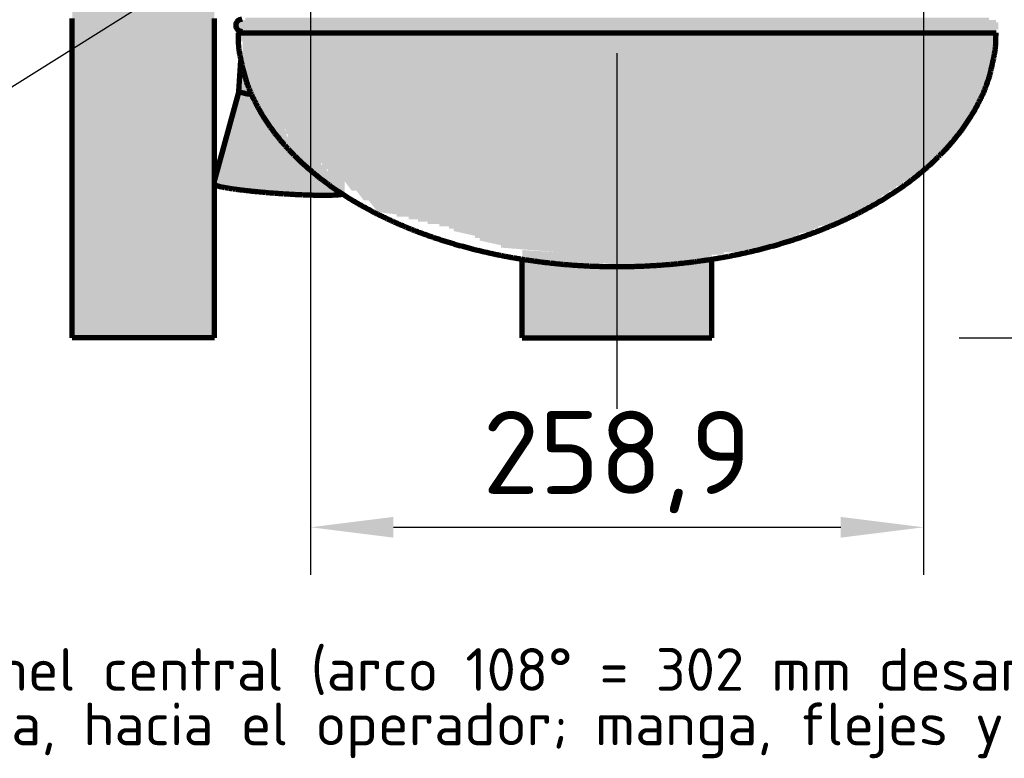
# Model space of a CAD drawing. Header units: millimetres. Extents: x 0 to 2382, y 0 to 420.
# Drawn here: x 2152.78 to 2194.35, y 211.25 to 242.42 of the extents above; entities that cross this region are included whole.
import ezdxf
from ezdxf.enums import TextEntityAlignment as Align

# ---------------------------------------------------------------- set-up
doc = ezdxf.new("R2010")
doc.units = ezdxf.units.MM
doc.linetypes.add('IRAM-F-TRAZO-PUNTO', pattern=[20, 15, -2, 1, -2])
for name, color, linetype, lineweight in [('01-VISIBLE', 7, 'CONTINUOUS', 70), ('03-EJE', 1, 'IRAM-F-TRAZO-PUNTO', 18), ('04-COTA', 3, 'CONTINUOUS', 18), ('06-TEXTO', 7, 'CONTINUOUS', 25), ('08-FINA', 5, 'CONTINUOUS', 18), ('13-GRAFICA', 30, 'CONTINUOUS', 18)]:
    doc.layers.add(name, color=color, linetype=linetype, lineweight=lineweight)
doc.styles.add('ISO3098', font='isocpeur.ttf')
doc.dimstyles.new('FLAMA-IRAM', dxfattribs={"dimtxt": 3.5, "dimasz": 3.5, "dimexe": 2, "dimexo": 1.5, "dimgap": 1, "dimtad": 1, "dimdec": 1, "dimtxsty": 'ISO3098', "dimblk": 'IRAM_FLECHA', "dimblk1": 'IRAM_FLECHA', "dimblk2": 'IRAM_FLECHA', "dimcen": 2.5, "dimclrd": 256, "dimclre": 256, "dimclrt": 256, "dimazin": 3, "dimtfac": 1, "dimtmove": 0, "dimatfit": 3, "dimlwd": 18, "dimlwe": 18})

# ---------------------------------------------------------------- blocks, each defined once
blk = doc.blocks.new('IRAM_FLECHA')
blk.add_solid([(0, 0), (-1, 0.125), (-1, -0.125)])

msp = doc.modelspace()

# ---------------------------------------------------------------- hatches: boundary and pattern name
at = {"layer": '13-GRAFICA', "true_color": 0x202020}
h = msp.add_hatch(color=7, dxfattribs=at)
h.dxf.hatch_style = 1
h.paths.add_polyline_path([(2155, 229), (2155, 264), (2161, 264), (2161, 229)])
at = {"layer": '13-GRAFICA', "true_color": 0xb21820}
h = msp.add_hatch(color=7, dxfattribs=at)
h.dxf.hatch_style = 1
h.paths.add_polyline_path([(2161.9, 242.3), (2162, 242.3), (2162, 242.4), (2194, 242.4), (2194, 242.3), (2194.1, 242.3), (2194.1, 242), (2161.9, 242)])
h = msp.add_hatch(color=7, dxfattribs=at)
h.dxf.hatch_style = 1
h.paths.add_polyline_path([(2193.7, 242.5), (2193.7, 242.4), (2162.3, 242.4), (2162.3, 242.5)])
h = msp.add_hatch(color=7, dxfattribs=at)
h.dxf.hatch_style = 1
h.paths.add_polyline_path([(2176.9, 232.2), (2176.9, 232.3), (2176.5, 232.3), (2176.5, 232.4), (2176.1, 232.4), (2176.1, 232.5), (2175.6, 232.5), (2175.6, 232.6), (2173.1, 232.8), (2173.1, 232.9), (2172.2, 233.1), (2172.2, 233.2), (2172, 233.2), (2172, 233.3), (2171.1, 233.5), (2171.1, 233.6), (2170.9, 233.6), (2170.9, 233.7), (2170.5, 233.7), (2170.5, 233.8), (2170, 233.8), (2170, 233.9), (2169.6, 233.9), (2169.6, 234), (2169.2, 234), (2169.2, 234.1), (2168.7, 234.1), (2168.7, 234.2), (2167.9, 234.3), (2167.5, 234.8), (2167.3, 234.8), (2167, 235.2), (2166.8, 235.2), (2166.5, 235.6), (2166.3, 235.6), (2166, 236), (2165.8, 236), (2165.8, 236.1), (2165.7, 236.1), (2165.5, 236.4), (2165.3, 236.4), (2164.9, 236.9), (2164.7, 236.9), (2164.4, 237.3), (2164.1, 237.4), (2164.1, 237.6), (2164, 237.6), (2164, 237.8), (2163.9, 237.8), (2163.9, 238), (2163.8, 238), (2163.8, 238.2), (2163.7, 238.2), (2163.7, 238.4), (2163.6, 238.4), (2163.6, 238.6), (2163.5, 238.6), (2163.5, 238.8), (2163.4, 238.8), (2163.4, 239), (2163.3, 239), (2163.3, 239.2), (2163.2, 239.2), (2163.2, 239.4), (2163.1, 239.4), (2163.1, 239.6), (2163, 239.6), (2163, 239.8), (2162.9, 239.8), (2162.9, 240), (2162.8, 240), (2162.8, 240.2), (2162.7, 240.2), (2162.7, 240.4), (2162.6, 240.4), (2162.6, 240.6), (2162.5, 240.6), (2162.5, 240.9), (2162.4, 240.9), (2162.4, 241.1), (2162.3, 241.1), (2162.3, 241.3), (2162.2, 241.3), (2162.2, 241.5), (2162.1, 241.5), (2162.1, 241.7), (2162, 241.7), (2162, 242), (2194, 242), (2194, 241), (2193.9, 241), (2193.9, 240.6), (2193.8, 240.6), (2193.7, 239.9), (2193.6, 239.9), (2193.6, 239.7), (2193.5, 239.7), (2193.5, 239.4), (2193.4, 239.4), (2193.3, 238.9), (2193.1, 238.8), (2193, 238.4), (2192.8, 238.3), (2192.8, 238.1), (2192.6, 238), (2192.6, 237.8), (2192.4, 237.7), (2192.4, 237.5), (2191.2, 236.4), (2191.2, 236.2), (2191, 236.2), (2190.9, 236), (2190.7, 236), (2190.6, 235.8), (2190.4, 235.8), (2190.3, 235.6), (2190.1, 235.6), (2190, 235.4), (2189.8, 235.4), (2189.7, 235.2), (2189.5, 235.2), (2189.4, 235), (2189.2, 235), (2189.1, 234.8), (2188.9, 234.8), (2188.9, 234.7), (2188.8, 234.7), (2188.7, 234.5), (2188.5, 234.5), (2188.4, 234.3), (2188.1, 234.3), (2188.1, 234.2), (2187.9, 234.2), (2187.9, 234.1), (2187.3, 234), (2187.3, 233.9), (2187.1, 233.9), (2187.1, 233.8), (2186.5, 233.7), (2186.5, 233.6), (2186.3, 233.6), (2186.3, 233.5), (2185.7, 233.4), (2185.7, 233.3), (2185.5, 233.3), (2185.5, 233.2), (2184.9, 233.1), (2184.9, 233), (2184.4, 232.9), (2184.4, 232.8), (2184.1, 232.8), (2184.1, 232.7), (2183.3, 232.7), (2183.3, 232.6), (2182.5, 232.6), (2182.5, 232.5), (2181.7, 232.5), (2181.7, 232.4), (2180.9, 232.4), (2180.9, 232.3), (2180, 232.3), (2180, 232.2), (2179.2, 232.2), (2179.2, 232.1), (2178.4, 232.1), (2178.4, 232), (2177.8, 232), (2177.8, 232.1)])
at = {"layer": '13-GRAFICA', "true_color": 0x202020}
h = msp.add_hatch(color=7, dxfattribs=at)
h.dxf.hatch_style = 1
h.paths.add_polyline_path([(2161.9, 238.6), (2162, 239.7), (2162.1, 239.7), (2162.1, 241.1), (2162.2, 241.1), (2162.2, 241.3), (2162.3, 241.3), (2162.3, 241.1), (2162.4, 241.1), (2162.4, 240.9), (2162.5, 240.9), (2162.5, 240.6), (2162.6, 240.6), (2162.6, 240.4), (2162.7, 240.4), (2162.7, 240.2), (2162.8, 240.2), (2162.8, 240), (2162.9, 240), (2162.9, 239.8), (2163, 239.8), (2163, 239.6), (2163.1, 239.6), (2163.1, 239.4), (2163.2, 239.4), (2163.2, 239.2), (2163.3, 239.2), (2163.3, 239), (2163.4, 239), (2163.4, 238.8), (2163.5, 238.8), (2163.5, 238.6), (2163.6, 238.6), (2163.6, 238.4), (2163.7, 238.4), (2163.7, 238.2), (2163.8, 238.2), (2163.8, 238), (2163.9, 238), (2164.1, 237.4), (2164.4, 237.3), (2164.7, 236.9), (2164.9, 236.9), (2165.3, 236.4), (2165.5, 236.4), (2165.5, 236.3), (2165.6, 236.3), (2165.8, 236), (2166, 236), (2166.3, 235.6), (2166.5, 235.6), (2166.5, 235.1), (2166.4, 235.1), (2166.4, 235), (2164.1, 235), (2164.1, 235.1), (2162.8, 235.1), (2162.8, 235.2), (2162, 235.2), (2162, 235.3), (2161, 235.4), (2161, 235.8), (2161.1, 235.8), (2161.1, 236.1), (2161.2, 236.1), (2161.2, 236.4), (2161.3, 236.4), (2161.3, 236.7), (2161.4, 236.7), (2161.4, 237.1), (2161.5, 237.1), (2161.6, 237.8), (2161.7, 237.8), (2161.7, 238.2), (2161.8, 238.2), (2161.8, 238.6)])
at = {"layer": '13-GRAFICA', "true_color": 0xb21820}
h = msp.add_hatch(color=7, dxfattribs=at)
h.dxf.hatch_style = 1
h.paths.add_polyline_path([(2174, 229), (2174, 232.7), (2175.6, 232.6), (2175.6, 232.5), (2176.1, 232.5), (2176.1, 232.4), (2176.5, 232.4), (2176.5, 232.3), (2176.9, 232.3), (2176.9, 232.2), (2177.4, 232.2), (2177.4, 232.1), (2177.8, 232.1), (2177.8, 232), (2178.4, 232), (2178.4, 232.1), (2179.2, 232.1), (2179.2, 232.2), (2180, 232.2), (2180, 232.3), (2180.9, 232.3), (2180.9, 232.4), (2181.7, 232.4), (2181.7, 232.5), (2182, 232.5), (2182, 229)])

# ---------------------------------------------------------------- linework, layer by layer
at = {"layer": '01-VISIBLE'}
for p, q in [((2162.046, 241.951), (2162, 241.86)), ((2162.029, 239.408), (2162.119, 240.691)), ((2162.029, 239.409), (2161, 235.657)), ((2174, 229), (2174, 232.313)), ((2182, 229), (2182, 232.313)), ((2161, 229), (2155, 229)), ((2174, 229), (2182, 229))]:
    msp.add_line(p, q, dxfattribs=at)
for points in [[(2155, 229), (2155, 229.088), (2155, 229.175), (2155, 229.262), (2155, 229.35), (2155, 229.438), (2155, 229.525), (2155, 229.613), (2155, 229.7), (2155, 229.787), (2155, 229.875), (2155, 229.963), (2155, 230.05), (2155, 230.137), (2155, 230.225), (2155, 230.312), (2155, 230.4), (2155, 230.488), (2155, 230.575), (2155, 230.662), (2155, 230.75), (2155, 230.838), (2155, 230.925), (2155, 231.012), (2155, 231.1), (2155, 231.188), (2155, 231.275), (2155, 231.363), (2155, 231.45), (2155, 231.537), (2155, 231.625), (2155, 231.713), (2155, 231.8), (2155, 231.887), (2155, 231.975), (2155, 232.062), (2155, 232.15), (2155, 232.238), (2155, 232.325), (2155, 232.412), (2155, 232.5), (2155, 232.588), (2155, 232.675), (2155, 232.762), (2155, 232.85), (2155, 232.938), (2155, 233.025), (2155, 233.113), (2155, 233.2), (2155, 233.287), (2155, 233.375), (2155, 233.463), (2155, 233.55), (2155, 233.637), (2155, 233.725), (2155, 233.812), (2155, 233.9), (2155, 233.988), (2155, 234.075), (2155, 234.162), (2155, 234.25), (2155, 234.338), (2155, 234.425), (2155, 234.512), (2155, 234.6), (2155, 234.688), (2155, 234.775), (2155, 234.863), (2155, 234.95), (2155, 235.037), (2155, 235.125), (2155, 235.213), (2155, 235.3), (2155, 235.387), (2155, 235.475), (2155, 235.562), (2155, 235.65), (2155, 235.738), (2155, 235.825), (2155, 235.912), (2155, 236), (2155, 236.088), (2155, 236.175), (2155, 236.262), (2155, 236.35), (2155, 236.438), (2155, 236.525), (2155, 236.613), (2155, 236.7), (2155, 236.787), (2155, 236.875), (2155, 236.963), (2155, 237.05), (2155, 237.137), (2155, 237.225), (2155, 237.312), (2155, 237.4), (2155, 237.488), (2155, 237.575), (2155, 237.662), (2155, 237.75), (2155, 237.838), (2155, 237.925), (2155, 238.012), (2155, 238.1), (2155, 238.188), (2155, 238.275), (2155, 238.363), (2155, 238.45), (2155, 238.537), (2155, 238.625), (2155, 238.713), (2155, 238.8), (2155, 238.887), (2155, 238.975), (2155, 239.062), (2155, 239.15), (2155, 239.238), (2155, 239.325), (2155, 239.412), (2155, 239.5), (2155, 239.588), (2155, 239.675), (2155, 239.762), (2155, 239.85), (2155, 239.938), (2155, 240.025), (2155, 240.113), (2155, 240.2), (2155, 240.287), (2155, 240.375), (2155, 240.463), (2155, 240.55), (2155, 240.637), (2155, 240.725), (2155, 240.812), (2155, 240.9), (2155, 240.988), (2155, 241.075), (2155, 241.162), (2155, 241.25), (2155, 241.338), (2155, 241.425), (2155, 241.512), (2155, 241.6), (2155, 241.688), (2155, 241.775), (2155, 241.863), (2155, 241.95), (2155, 242.037), (2155, 242.125), (2155, 242.213), (2155, 242.3), (2155, 242.387), (2155, 242.475)], [(2161, 229), (2161, 229.088), (2161, 229.175), (2161, 229.262), (2161, 229.35), (2161, 229.438), (2161, 229.525), (2161, 229.613), (2161, 229.7), (2161, 229.787), (2161, 229.875), (2161, 229.963), (2161, 230.05), (2161, 230.137), (2161, 230.225), (2161, 230.312), (2161, 230.4), (2161, 230.488), (2161, 230.575), (2161, 230.662), (2161, 230.75), (2161, 230.838), (2161, 230.925), (2161, 231.012), (2161, 231.1), (2161, 231.188), (2161, 231.275), (2161, 231.363), (2161, 231.45), (2161, 231.537), (2161, 231.625), (2161, 231.713), (2161, 231.8), (2161, 231.887), (2161, 231.975), (2161, 232.062), (2161, 232.15), (2161, 232.238), (2161, 232.325), (2161, 232.412), (2161, 232.5), (2161, 232.588), (2161, 232.675), (2161, 232.762), (2161, 232.85), (2161, 232.938), (2161, 233.025), (2161, 233.113), (2161, 233.2), (2161, 233.287), (2161, 233.375), (2161, 233.463), (2161, 233.55), (2161, 233.637), (2161, 233.725), (2161, 233.812), (2161, 233.9), (2161, 233.988), (2161, 234.075), (2161, 234.162), (2161, 234.25), (2161, 234.338), (2161, 234.425), (2161, 234.512), (2161, 234.6), (2161, 234.688), (2161, 234.775), (2161, 234.863), (2161, 234.95), (2161, 235.037), (2161, 235.125), (2161, 235.213), (2161, 235.3), (2161, 235.387), (2161, 235.475), (2161, 235.562), (2161, 235.65), (2161, 235.738), (2161, 235.825), (2161, 235.912), (2161, 236), (2161, 236.088), (2161, 236.175), (2161, 236.262), (2161, 236.35), (2161, 236.438), (2161, 236.525), (2161, 236.613), (2161, 236.7), (2161, 236.787), (2161, 236.875), (2161, 236.963), (2161, 237.05), (2161, 237.137), (2161, 237.225), (2161, 237.312), (2161, 237.4), (2161, 237.488), (2161, 237.575), (2161, 237.662), (2161, 237.75), (2161, 237.838), (2161, 237.925), (2161, 238.012), (2161, 238.1), (2161, 238.188), (2161, 238.275), (2161, 238.363), (2161, 238.45), (2161, 238.537), (2161, 238.625), (2161, 238.713), (2161, 238.8), (2161, 238.887), (2161, 238.975), (2161, 239.062), (2161, 239.15), (2161, 239.238), (2161, 239.325), (2161, 239.412), (2161, 239.5), (2161, 239.588), (2161, 239.675), (2161, 239.762), (2161, 239.85), (2161, 239.938), (2161, 240.025), (2161, 240.113), (2161, 240.2), (2161, 240.287), (2161, 240.375), (2161, 240.463), (2161, 240.55), (2161, 240.637), (2161, 240.725), (2161, 240.812), (2161, 240.9), (2161, 240.988), (2161, 241.075), (2161, 241.162), (2161, 241.25), (2161, 241.338), (2161, 241.425), (2161, 241.512), (2161, 241.6), (2161, 241.688), (2161, 241.775), (2161, 241.863), (2161, 241.95), (2161, 242.037), (2161, 242.125), (2161, 242.213), (2161, 242.3), (2161, 242.387), (2161, 242.475)], [(2162.16, 242.436), (2162.11, 242.431), (2162.062, 242.417), (2162.018, 242.393), (2161.979, 242.361), (2161.947, 242.322), (2161.923, 242.278), (2161.909, 242.23), (2161.904, 242.18)], [(2161.904, 242.18), (2161.909, 242.13), (2161.923, 242.082), (2161.947, 242.038), (2161.979, 241.999), (2162.018, 241.967), (2162.062, 241.943), (2162.11, 241.929), (2162.16, 241.924)], [(2162, 241.86), (2162.08, 241.86), (2162.16, 241.86), (2162.24, 241.86), (2162.32, 241.86), (2162.4, 241.86), (2162.48, 241.86), (2162.56, 241.86), (2162.64, 241.86), (2162.72, 241.86), (2162.8, 241.86), (2162.88, 241.86), (2162.96, 241.86), (2163.04, 241.86), (2163.12, 241.86), (2163.2, 241.86), (2163.28, 241.86), (2163.36, 241.86), (2163.44, 241.86), (2163.52, 241.86), (2163.6, 241.86), (2163.68, 241.86), (2163.76, 241.86), (2163.84, 241.86), (2163.92, 241.86), (2164, 241.86), (2164.08, 241.86), (2164.16, 241.86), (2164.24, 241.86), (2164.32, 241.86), (2164.4, 241.86), (2164.48, 241.86), (2164.56, 241.86), (2164.64, 241.86), (2164.72, 241.86), (2164.8, 241.86), (2164.88, 241.86), (2164.96, 241.86), (2165.04, 241.86), (2165.12, 241.86), (2165.2, 241.86), (2165.28, 241.86), (2165.36, 241.86), (2165.44, 241.86), (2165.52, 241.86), (2165.6, 241.86), (2165.68, 241.86), (2165.76, 241.86), (2165.84, 241.86), (2165.92, 241.86), (2166, 241.86), (2166.08, 241.86), (2166.16, 241.86), (2166.24, 241.86), (2166.32, 241.86), (2166.4, 241.86), (2166.48, 241.86), (2166.56, 241.86), (2166.64, 241.86), (2166.72, 241.86), (2166.8, 241.86), (2166.88, 241.86), (2166.96, 241.86), (2167.04, 241.86), (2167.12, 241.86), (2167.2, 241.86), (2167.28, 241.86), (2167.36, 241.86), (2167.44, 241.86), (2167.52, 241.86), (2167.6, 241.86), (2167.68, 241.86), (2167.76, 241.86), (2167.84, 241.86), (2167.92, 241.86), (2168, 241.86), (2168.08, 241.86), (2168.16, 241.86), (2168.24, 241.86), (2168.32, 241.86), (2168.4, 241.86), (2168.48, 241.86), (2168.56, 241.86), (2168.64, 241.86), (2168.72, 241.86), (2168.8, 241.86), (2168.88, 241.86), (2168.96, 241.86), (2169.04, 241.86), (2169.12, 241.86), (2169.2, 241.86), (2169.28, 241.86), (2169.36, 241.86), (2169.44, 241.86), (2169.52, 241.86), (2169.6, 241.86), (2169.68, 241.86), (2169.76, 241.86), (2169.84, 241.86), (2169.92, 241.86), (2170, 241.86), (2170.08, 241.86), (2170.16, 241.86), (2170.24, 241.86), (2170.32, 241.86), (2170.4, 241.86), (2170.48, 241.86), (2170.56, 241.86), (2170.64, 241.86), (2170.72, 241.86), (2170.8, 241.86), (2170.88, 241.86), (2170.96, 241.86), (2171.04, 241.86), (2171.12, 241.86), (2171.2, 241.86), (2171.28, 241.86), (2171.36, 241.86), (2171.44, 241.86), (2171.52, 241.86), (2171.6, 241.86), (2171.68, 241.86), (2171.76, 241.86), (2171.84, 241.86), (2171.92, 241.86), (2172, 241.86), (2172.08, 241.86), (2172.16, 241.86), (2172.24, 241.86), (2172.32, 241.86), (2172.4, 241.86), (2172.48, 241.86), (2172.56, 241.86), (2172.64, 241.86), (2172.72, 241.86), (2172.8, 241.86), (2172.88, 241.86), (2172.96, 241.86), (2173.04, 241.86), (2173.12, 241.86), (2173.2, 241.86), (2173.28, 241.86), (2173.36, 241.86), (2173.44, 241.86), (2173.52, 241.86), (2173.6, 241.86), (2173.68, 241.86), (2173.76, 241.86), (2173.84, 241.86), (2173.92, 241.86), (2174, 241.86), (2174.08, 241.86), (2174.16, 241.86), (2174.24, 241.86), (2174.32, 241.86), (2174.4, 241.86), (2174.48, 241.86), (2174.56, 241.86), (2174.64, 241.86), (2174.72, 241.86), (2174.8, 241.86), (2174.88, 241.86), (2174.96, 241.86), (2175.04, 241.86), (2175.12, 241.86), (2175.2, 241.86), (2175.28, 241.86), (2175.36, 241.86), (2175.44, 241.86), (2175.52, 241.86), (2175.6, 241.86), (2175.68, 241.86), (2175.76, 241.86), (2175.84, 241.86), (2175.92, 241.86), (2176, 241.86), (2176.08, 241.86), (2176.16, 241.86), (2176.24, 241.86), (2176.32, 241.86), (2176.4, 241.86), (2176.48, 241.86), (2176.56, 241.86), (2176.64, 241.86), (2176.72, 241.86), (2176.8, 241.86), (2176.88, 241.86), (2176.96, 241.86), (2177.04, 241.86), (2177.12, 241.86), (2177.2, 241.86), (2177.28, 241.86), (2177.36, 241.86), (2177.44, 241.86), (2177.52, 241.86), (2177.6, 241.86), (2177.68, 241.86), (2177.76, 241.86), (2177.84, 241.86), (2177.92, 241.86), (2178, 241.86), (2178.08, 241.86), (2178.16, 241.86), (2178.24, 241.86), (2178.32, 241.86), (2178.4, 241.86), (2178.48, 241.86), (2178.56, 241.86), (2178.64, 241.86), (2178.72, 241.86), (2178.8, 241.86), (2178.88, 241.86), (2178.96, 241.86), (2179.04, 241.86), (2179.12, 241.86), (2179.2, 241.86), (2179.28, 241.86), (2179.36, 241.86), (2179.44, 241.86), (2179.52, 241.86), (2179.6, 241.86), (2179.68, 241.86), (2179.76, 241.86), (2179.84, 241.86), (2179.92, 241.86), (2180, 241.86), (2180.08, 241.86), (2180.16, 241.86), (2180.24, 241.86), (2180.32, 241.86), (2180.4, 241.86), (2180.48, 241.86), (2180.56, 241.86), (2180.64, 241.86), (2180.72, 241.86), (2180.8, 241.86), (2180.88, 241.86), (2180.96, 241.86), (2181.04, 241.86), (2181.12, 241.86), (2181.2, 241.86), (2181.28, 241.86), (2181.36, 241.86), (2181.44, 241.86), (2181.52, 241.86), (2181.6, 241.86), (2181.68, 241.86), (2181.76, 241.86), (2181.84, 241.86), (2181.92, 241.86), (2182, 241.86), (2182.08, 241.86), (2182.16, 241.86), (2182.24, 241.86), (2182.32, 241.86), (2182.4, 241.86), (2182.48, 241.86), (2182.56, 241.86), (2182.64, 241.86), (2182.72, 241.86), (2182.8, 241.86), (2182.88, 241.86), (2182.96, 241.86), (2183.04, 241.86), (2183.12, 241.86), (2183.2, 241.86), (2183.28, 241.86), (2183.36, 241.86), (2183.44, 241.86), (2183.52, 241.86), (2183.6, 241.86), (2183.68, 241.86), (2183.76, 241.86), (2183.84, 241.86), (2183.92, 241.86), (2184, 241.86), (2184.08, 241.86), (2184.16, 241.86), (2184.24, 241.86), (2184.32, 241.86), (2184.4, 241.86), (2184.48, 241.86), (2184.56, 241.86), (2184.64, 241.86), (2184.72, 241.86), (2184.8, 241.86), (2184.88, 241.86), (2184.96, 241.86), (2185.04, 241.86), (2185.12, 241.86), (2185.2, 241.86), (2185.28, 241.86), (2185.36, 241.86), (2185.44, 241.86), (2185.52, 241.86), (2185.6, 241.86), (2185.68, 241.86), (2185.76, 241.86), (2185.84, 241.86), (2185.92, 241.86), (2186, 241.86), (2186.08, 241.86), (2186.16, 241.86), (2186.24, 241.86), (2186.32, 241.86), (2186.4, 241.86), (2186.48, 241.86), (2186.56, 241.86), (2186.64, 241.86), (2186.72, 241.86), (2186.8, 241.86), (2186.88, 241.86), (2186.96, 241.86), (2187.04, 241.86), (2187.12, 241.86), (2187.2, 241.86), (2187.28, 241.86), (2187.36, 241.86), (2187.44, 241.86), (2187.52, 241.86), (2187.6, 241.86), (2187.68, 241.86), (2187.76, 241.86), (2187.84, 241.86), (2187.92, 241.86), (2188, 241.86), (2188.08, 241.86), (2188.16, 241.86), (2188.24, 241.86), (2188.32, 241.86), (2188.4, 241.86), (2188.48, 241.86), (2188.56, 241.86), (2188.64, 241.86), (2188.72, 241.86), (2188.8, 241.86), (2188.88, 241.86), (2188.96, 241.86), (2189.04, 241.86), (2189.12, 241.86), (2189.2, 241.86), (2189.28, 241.86), (2189.36, 241.86), (2189.44, 241.86), (2189.52, 241.86), (2189.6, 241.86), (2189.68, 241.86), (2189.76, 241.86), (2189.84, 241.86), (2189.92, 241.86), (2190, 241.86), (2190.08, 241.86), (2190.16, 241.86), (2190.24, 241.86), (2190.32, 241.86), (2190.4, 241.86), (2190.48, 241.86), (2190.56, 241.86), (2190.64, 241.86), (2190.72, 241.86), (2190.8, 241.86), (2190.88, 241.86), (2190.96, 241.86), (2191.04, 241.86), (2191.12, 241.86), (2191.2, 241.86), (2191.28, 241.86), (2191.36, 241.86), (2191.44, 241.86), (2191.52, 241.86), (2191.6, 241.86), (2191.68, 241.86), (2191.76, 241.86), (2191.84, 241.86), (2191.92, 241.86), (2192, 241.86), (2192.08, 241.86), (2192.16, 241.86), (2192.24, 241.86), (2192.32, 241.86), (2192.4, 241.86), (2192.48, 241.86), (2192.56, 241.86), (2192.64, 241.86), (2192.72, 241.86), (2192.8, 241.86), (2192.88, 241.86), (2192.96, 241.86), (2193.04, 241.86), (2193.12, 241.86), (2193.2, 241.86), (2193.28, 241.86), (2193.36, 241.86), (2193.44, 241.86), (2193.52, 241.86), (2193.6, 241.86), (2193.68, 241.86), (2193.76, 241.86), (2193.84, 241.86), (2193.92, 241.86), (2194, 241.86)], [(2162, 241.86), (2162, 241.809), (2162, 241.757), (2162.001, 241.706), (2162.001, 241.654), (2162.002, 241.603), (2162.004, 241.551), (2162.005, 241.5), (2162.007, 241.448), (2162.009, 241.397), (2162.013, 241.345), (2162.016, 241.294), (2162.021, 241.243), (2162.027, 241.191), (2162.033, 241.14), (2162.041, 241.089), (2162.049, 241.039), (2162.058, 240.988), (2162.068, 240.937), (2162.078, 240.887), (2162.088, 240.836), (2162.099, 240.786), (2162.11, 240.736), (2162.12, 240.685), (2162.131, 240.635), (2162.142, 240.585), (2162.153, 240.534), (2162.164, 240.484), (2162.176, 240.434), (2162.187, 240.384), (2162.2, 240.334), (2162.212, 240.284), (2162.225, 240.234), (2162.238, 240.184), (2162.251, 240.134), (2162.265, 240.085), (2162.279, 240.035), (2162.293, 239.985), (2162.307, 239.936), (2162.322, 239.887), (2162.338, 239.838), (2162.355, 239.789), (2162.371, 239.74), (2162.388, 239.692), (2162.406, 239.643), (2162.424, 239.595), (2162.443, 239.547), (2162.462, 239.499), (2162.481, 239.452), (2162.501, 239.404), (2162.521, 239.357), (2162.542, 239.309), (2162.563, 239.262), (2162.584, 239.216), (2162.606, 239.169), (2162.628, 239.122), (2162.65, 239.076), (2162.673, 239.03), (2162.696, 238.984), (2162.719, 238.938), (2162.743, 238.892), (2162.767, 238.846), (2162.791, 238.801), (2162.815, 238.755), (2162.84, 238.71), (2162.865, 238.665), (2162.89, 238.62), (2162.915, 238.575), (2162.941, 238.531), (2162.967, 238.486), (2162.993, 238.442), (2163.02, 238.398), (2163.047, 238.354), (2163.074, 238.31), (2163.101, 238.267), (2163.129, 238.223), (2163.157, 238.18), (2163.185, 238.137), (2163.213, 238.094), (2163.242, 238.051), (2163.271, 238.008), (2163.3, 237.966), (2163.33, 237.924), (2163.36, 237.882), (2163.39, 237.84), (2163.42, 237.798), (2163.451, 237.757), (2163.481, 237.716), (2163.512, 237.675), (2163.544, 237.634), (2163.575, 237.593), (2163.607, 237.553), (2163.639, 237.512), (2163.671, 237.472), (2163.704, 237.432), (2163.736, 237.392), (2163.769, 237.353), (2163.802, 237.313), (2163.836, 237.274), (2163.869, 237.235), (2163.903, 237.196), (2163.937, 237.157), (2163.971, 237.119), (2164.006, 237.08), (2164.04, 237.042), (2164.075, 237.004), (2164.11, 236.966), (2164.145, 236.929), (2164.18, 236.891), (2164.216, 236.854), (2164.251, 236.817), (2164.287, 236.78), (2164.323, 236.743), (2164.36, 236.707), (2164.396, 236.67), (2164.433, 236.634), (2164.469, 236.598), (2164.506, 236.562), (2164.543, 236.526), (2164.581, 236.491), (2164.618, 236.455), (2164.656, 236.42), (2164.693, 236.385), (2164.731, 236.35), (2164.769, 236.315), (2164.807, 236.281), (2164.846, 236.247), (2164.884, 236.212), (2164.923, 236.178), (2164.962, 236.145), (2165.001, 236.111), (2165.04, 236.078), (2165.079, 236.044), (2165.119, 236.011), (2165.158, 235.978), (2165.198, 235.945), (2165.238, 235.913), (2165.278, 235.88), (2165.318, 235.848), (2165.358, 235.816), (2165.399, 235.784), (2165.439, 235.752), (2165.48, 235.721), (2165.521, 235.689), (2165.562, 235.658), (2165.603, 235.627), (2165.644, 235.596), (2165.685, 235.565), (2165.727, 235.535), (2165.768, 235.504), (2165.81, 235.474), (2165.851, 235.444), (2165.893, 235.414), (2165.935, 235.384), (2165.977, 235.354), (2166.02, 235.325), (2166.062, 235.295), (2166.104, 235.266), (2166.147, 235.237), (2166.19, 235.208), (2166.232, 235.18), (2166.275, 235.151), (2166.318, 235.123), (2166.361, 235.094), (2166.404, 235.066), (2166.448, 235.038), (2166.491, 235.011), (2166.534, 234.983), (2166.578, 234.955), (2166.622, 234.928), (2166.665, 234.901), (2166.709, 234.874), (2166.753, 234.847), (2166.797, 234.82), (2166.841, 234.794), (2166.885, 234.767), (2166.93, 234.741), (2166.974, 234.715), (2167.019, 234.689), (2167.063, 234.663), (2167.108, 234.637), (2167.152, 234.612), (2167.197, 234.587), (2167.242, 234.561), (2167.287, 234.536), (2167.332, 234.511), (2167.377, 234.487), (2167.423, 234.462), (2167.468, 234.437), (2167.513, 234.413), (2167.559, 234.389), (2167.604, 234.365), (2167.65, 234.341), (2167.695, 234.317), (2167.741, 234.293), (2167.787, 234.27), (2167.833, 234.246), (2167.879, 234.223), (2167.925, 234.2), (2167.971, 234.177), (2168.017, 234.154), (2168.063, 234.132), (2168.11, 234.109), (2168.156, 234.087), (2168.203, 234.065), (2168.249, 234.042), (2168.296, 234.021), (2168.342, 233.999), (2168.389, 233.977), (2168.436, 233.955), (2168.483, 233.934), (2168.529, 233.913), (2168.576, 233.892), (2168.623, 233.87), (2168.67, 233.85), (2168.718, 233.829), (2168.765, 233.808), (2168.812, 233.788), (2168.859, 233.767), (2168.907, 233.747), (2168.954, 233.727), (2169.002, 233.707), (2169.049, 233.687), (2169.097, 233.668), (2169.144, 233.648), (2169.192, 233.628), (2169.24, 233.609), (2169.287, 233.59), (2169.335, 233.571), (2169.383, 233.552), (2169.431, 233.533), (2169.479, 233.515), (2169.527, 233.496), (2169.575, 233.478), (2169.623, 233.459), (2169.672, 233.441), (2169.72, 233.423), (2169.768, 233.405), (2169.816, 233.387), (2169.865, 233.37), (2169.913, 233.352), (2169.962, 233.335), (2170.01, 233.317), (2170.059, 233.3), (2170.107, 233.283), (2170.156, 233.266), (2170.205, 233.249), (2170.253, 233.233), (2170.302, 233.216), (2170.351, 233.2), (2170.4, 233.183), (2170.449, 233.167), (2170.498, 233.151), (2170.547, 233.135), (2170.596, 233.119), (2170.645, 233.104), (2170.694, 233.088), (2170.743, 233.073), (2170.792, 233.057), (2170.841, 233.042), (2170.89, 233.027), (2170.94, 233.012), (2170.989, 232.997), (2171.038, 232.982), (2171.088, 232.968), (2171.137, 232.953), (2171.186, 232.939), (2171.236, 232.925), (2171.285, 232.91), (2171.335, 232.896), (2171.385, 232.882), (2171.434, 232.869), (2171.484, 232.855), (2171.533, 232.841), (2171.583, 232.828), (2171.633, 232.814), (2171.683, 232.801), (2171.732, 232.788), (2171.782, 232.775), (2171.832, 232.762), (2171.882, 232.749), (2171.932, 232.737), (2171.982, 232.724), (2172.032, 232.712), (2172.082, 232.699), (2172.132, 232.687), (2172.182, 232.675), (2172.232, 232.663), (2172.282, 232.651), (2172.332, 232.639), (2172.382, 232.628), (2172.433, 232.616), (2172.483, 232.605), (2172.533, 232.593), (2172.583, 232.582), (2172.634, 232.571), (2172.684, 232.56), (2172.734, 232.549), (2172.785, 232.539), (2172.835, 232.528), (2172.885, 232.517), (2172.936, 232.507), (2172.986, 232.497), (2173.037, 232.486), (2173.087, 232.476), (2173.138, 232.466), (2173.188, 232.456), (2173.239, 232.447), (2173.289, 232.437), (2173.34, 232.427), (2173.391, 232.418), (2173.441, 232.409), (2173.492, 232.399), (2173.543, 232.39), (2173.593, 232.381), (2173.644, 232.372), (2173.695, 232.364), (2173.746, 232.355), (2173.796, 232.346), (2173.847, 232.338), (2173.898, 232.329), (2173.949, 232.321), (2174, 232.313), (2174.051, 232.305), (2174.101, 232.297), (2174.152, 232.289), (2174.203, 232.282), (2174.254, 232.274), (2174.305, 232.266), (2174.356, 232.259), (2174.407, 232.252), (2174.458, 232.245), (2174.509, 232.237), (2174.56, 232.23), (2174.611, 232.224), (2174.662, 232.217), (2174.713, 232.21), (2174.764, 232.204), (2174.815, 232.197), (2174.866, 232.191), (2174.918, 232.185), (2174.969, 232.178), (2175.02, 232.172), (2175.071, 232.167), (2175.122, 232.161), (2175.173, 232.155), (2175.225, 232.149), (2175.276, 232.144), (2175.327, 232.139), (2175.378, 232.133), (2175.429, 232.128), (2175.481, 232.123), (2175.532, 232.118), (2175.583, 232.113), (2175.634, 232.108), (2175.686, 232.104), (2175.737, 232.099), (2175.788, 232.095), (2175.84, 232.09), (2175.891, 232.086), (2175.942, 232.082), (2175.994, 232.078), (2176.045, 232.074), (2176.096, 232.07), (2176.148, 232.066), (2176.199, 232.063), (2176.25, 232.059), (2176.302, 232.056), (2176.353, 232.052), (2176.405, 232.049), (2176.456, 232.046), (2176.507, 232.043), (2176.559, 232.04), (2176.61, 232.037), (2176.662, 232.035), (2176.713, 232.032), (2176.765, 232.03), (2176.816, 232.027), (2176.867, 232.025), (2176.919, 232.023), (2176.97, 232.021), (2177.022, 232.019), (2177.073, 232.017), (2177.125, 232.015), (2177.176, 232.013), (2177.228, 232.012), (2177.279, 232.01), (2177.331, 232.009), (2177.382, 232.007), (2177.434, 232.006), (2177.485, 232.005), (2177.537, 232.004), (2177.588, 232.003), (2177.64, 232.003), (2177.691, 232.002), (2177.743, 232.001), (2177.794, 232.001), (2177.846, 232), (2177.897, 232), (2177.949, 232), (2178, 232)], [(2178, 232), (2178.051, 232), (2178.103, 232), (2178.154, 232), (2178.206, 232.001), (2178.257, 232.001), (2178.309, 232.002), (2178.36, 232.002), (2178.412, 232.003), (2178.463, 232.004), (2178.515, 232.005), (2178.566, 232.006), (2178.618, 232.007), (2178.669, 232.009), (2178.721, 232.01), (2178.772, 232.011), (2178.824, 232.013), (2178.875, 232.015), (2178.927, 232.017), (2178.978, 232.018), (2179.03, 232.02), (2179.081, 232.023), (2179.133, 232.025), (2179.184, 232.027), (2179.235, 232.029), (2179.287, 232.032), (2179.338, 232.035), (2179.39, 232.037), (2179.441, 232.04), (2179.493, 232.043), (2179.544, 232.046), (2179.595, 232.049), (2179.647, 232.052), (2179.698, 232.056), (2179.75, 232.059), (2179.801, 232.063), (2179.852, 232.066), (2179.904, 232.07), (2179.955, 232.074), (2180.006, 232.078), (2180.058, 232.082), (2180.109, 232.086), (2180.16, 232.09), (2180.212, 232.095), (2180.263, 232.099), (2180.314, 232.104), (2180.366, 232.108), (2180.417, 232.113), (2180.468, 232.118), (2180.519, 232.123), (2180.571, 232.128), (2180.622, 232.133), (2180.673, 232.139), (2180.724, 232.144), (2180.775, 232.149), (2180.827, 232.155), (2180.878, 232.161), (2180.929, 232.167), (2180.98, 232.173), (2181.031, 232.179), (2181.082, 232.185), (2181.134, 232.191), (2181.185, 232.197), (2181.236, 232.204), (2181.287, 232.21), (2181.338, 232.217), (2181.389, 232.224), (2181.44, 232.231), (2181.491, 232.238), (2181.542, 232.245), (2181.593, 232.252), (2181.644, 232.259), (2181.695, 232.267), (2181.746, 232.274), (2181.797, 232.282), (2181.848, 232.289), (2181.899, 232.297), (2181.949, 232.305), (2182, 232.313), (2182.051, 232.321), (2182.102, 232.33), (2182.153, 232.338), (2182.204, 232.346), (2182.254, 232.355), (2182.305, 232.364), (2182.356, 232.372), (2182.407, 232.381), (2182.457, 232.39), (2182.508, 232.399), (2182.559, 232.409), (2182.609, 232.418), (2182.66, 232.427), (2182.711, 232.437), (2182.761, 232.447), (2182.812, 232.456), (2182.862, 232.466), (2182.913, 232.476), (2182.963, 232.486), (2183.014, 232.497), (2183.064, 232.507), (2183.115, 232.517), (2183.165, 232.528), (2183.215, 232.539), (2183.266, 232.549), (2183.316, 232.56), (2183.366, 232.571), (2183.417, 232.582), (2183.467, 232.593), (2183.517, 232.605), (2183.567, 232.616), (2183.618, 232.628), (2183.668, 232.639), (2183.718, 232.651), (2183.768, 232.663), (2183.818, 232.675), (2183.868, 232.687), (2183.918, 232.699), (2183.968, 232.712), (2184.018, 232.724), (2184.068, 232.737), (2184.118, 232.749), (2184.168, 232.762), (2184.218, 232.775), (2184.268, 232.788), (2184.317, 232.801), (2184.367, 232.814), (2184.417, 232.828), (2184.467, 232.841), (2184.516, 232.855), (2184.566, 232.868), (2184.615, 232.882), (2184.665, 232.896), (2184.715, 232.91), (2184.764, 232.924), (2184.814, 232.939), (2184.863, 232.953), (2184.912, 232.968), (2184.962, 232.982), (2185.011, 232.997), (2185.06, 233.012), (2185.11, 233.027), (2185.159, 233.042), (2185.208, 233.057), (2185.257, 233.073), (2185.306, 233.088), (2185.355, 233.104), (2185.404, 233.119), (2185.453, 233.135), (2185.502, 233.151), (2185.551, 233.167), (2185.6, 233.183), (2185.649, 233.2), (2185.698, 233.216), (2185.747, 233.233), (2185.795, 233.249), (2185.844, 233.266), (2185.893, 233.283), (2185.941, 233.3), (2185.99, 233.317), (2186.038, 233.335), (2186.087, 233.352), (2186.135, 233.37), (2186.184, 233.387), (2186.232, 233.405), (2186.28, 233.423), (2186.328, 233.441), (2186.377, 233.459), (2186.425, 233.478), (2186.473, 233.496), (2186.521, 233.515), (2186.569, 233.533), (2186.617, 233.552), (2186.665, 233.571), (2186.712, 233.59), (2186.76, 233.609), (2186.808, 233.629), (2186.856, 233.648), (2186.903, 233.668), (2186.951, 233.687), (2186.998, 233.707), (2187.046, 233.727), (2187.093, 233.747), (2187.141, 233.767), (2187.188, 233.788), (2187.235, 233.808), (2187.282, 233.829), (2187.33, 233.85), (2187.377, 233.871), (2187.424, 233.892), (2187.471, 233.913), (2187.517, 233.934), (2187.564, 233.956), (2187.611, 233.977), (2187.658, 233.999), (2187.704, 234.021), (2187.751, 234.043), (2187.797, 234.065), (2187.844, 234.087), (2187.89, 234.109), (2187.937, 234.132), (2187.983, 234.155), (2188.029, 234.177), (2188.075, 234.2), (2188.121, 234.223), (2188.167, 234.247), (2188.213, 234.27), (2188.259, 234.293), (2188.304, 234.317), (2188.35, 234.341), (2188.396, 234.365), (2188.441, 234.389), (2188.487, 234.413), (2188.532, 234.437), (2188.577, 234.462), (2188.623, 234.487), (2188.668, 234.511), (2188.713, 234.536), (2188.758, 234.561), (2188.803, 234.587), (2188.848, 234.612), (2188.892, 234.638), (2188.937, 234.663), (2188.981, 234.689), (2189.026, 234.715), (2189.07, 234.741), (2189.115, 234.767), (2189.159, 234.794), (2189.203, 234.82), (2189.247, 234.847), (2189.291, 234.874), (2189.335, 234.901), (2189.378, 234.928), (2189.422, 234.955), (2189.466, 234.983), (2189.509, 235.01), (2189.552, 235.038), (2189.596, 235.066), (2189.639, 235.094), (2189.682, 235.123), (2189.725, 235.151), (2189.768, 235.179), (2189.811, 235.208), (2189.853, 235.237), (2189.896, 235.266), (2189.938, 235.295), (2189.98, 235.325), (2190.023, 235.354), (2190.065, 235.384), (2190.107, 235.414), (2190.149, 235.444), (2190.19, 235.474), (2190.232, 235.504), (2190.274, 235.534), (2190.315, 235.565), (2190.356, 235.596), (2190.397, 235.627), (2190.438, 235.658), (2190.479, 235.689), (2190.52, 235.721), (2190.561, 235.752), (2190.601, 235.784), (2190.642, 235.816), (2190.682, 235.848), (2190.722, 235.88), (2190.762, 235.913), (2190.802, 235.945), (2190.842, 235.978), (2190.881, 236.011), (2190.921, 236.044), (2190.96, 236.078), (2190.999, 236.111), (2191.038, 236.145), (2191.077, 236.179), (2191.116, 236.213), (2191.154, 236.247), (2191.192, 236.281), (2191.231, 236.315), (2191.269, 236.35), (2191.307, 236.385), (2191.344, 236.42), (2191.382, 236.455), (2191.419, 236.491), (2191.457, 236.526), (2191.494, 236.562), (2191.531, 236.598), (2191.567, 236.634), (2191.604, 236.67), (2191.64, 236.707), (2191.677, 236.743), (2191.713, 236.78), (2191.749, 236.817), (2191.784, 236.854), (2191.82, 236.891), (2191.855, 236.929), (2191.89, 236.966), (2191.925, 237.004), (2191.96, 237.042), (2191.994, 237.08), (2192.029, 237.119), (2192.063, 237.157), (2192.097, 237.196), (2192.131, 237.235), (2192.164, 237.274), (2192.198, 237.313), (2192.231, 237.353), (2192.264, 237.392), (2192.296, 237.432), (2192.329, 237.472), (2192.361, 237.512), (2192.393, 237.553), (2192.425, 237.593), (2192.456, 237.634), (2192.488, 237.675), (2192.519, 237.716), (2192.55, 237.757), (2192.58, 237.798), (2192.61, 237.84), (2192.64, 237.882), (2192.67, 237.924), (2192.7, 237.966), (2192.729, 238.008), (2192.758, 238.051), (2192.787, 238.094), (2192.815, 238.137), (2192.843, 238.18), (2192.871, 238.223), (2192.899, 238.267), (2192.926, 238.31), (2192.953, 238.354), (2192.98, 238.398), (2193.007, 238.442), (2193.033, 238.486), (2193.059, 238.531), (2193.085, 238.575), (2193.11, 238.62), (2193.135, 238.665), (2193.16, 238.71), (2193.185, 238.755), (2193.209, 238.801), (2193.233, 238.846), (2193.257, 238.892), (2193.281, 238.938), (2193.304, 238.984), (2193.327, 239.03), (2193.35, 239.076), (2193.372, 239.122), (2193.394, 239.169), (2193.416, 239.216), (2193.437, 239.262), (2193.458, 239.309), (2193.479, 239.357), (2193.499, 239.404), (2193.519, 239.451), (2193.538, 239.499), (2193.557, 239.547), (2193.576, 239.595), (2193.594, 239.643), (2193.611, 239.692), (2193.629, 239.74), (2193.645, 239.789), (2193.661, 239.838), (2193.677, 239.887), (2193.692, 239.936), (2193.707, 239.985), (2193.722, 240.035), (2193.736, 240.084), (2193.749, 240.134), (2193.762, 240.184), (2193.775, 240.234), (2193.788, 240.284), (2193.8, 240.334), (2193.812, 240.384), (2193.824, 240.434), (2193.836, 240.484), (2193.847, 240.534), (2193.858, 240.585), (2193.869, 240.635), (2193.88, 240.685), (2193.891, 240.736), (2193.901, 240.786), (2193.911, 240.836), (2193.922, 240.887), (2193.932, 240.937), (2193.942, 240.988), (2193.951, 241.039), (2193.959, 241.089), (2193.967, 241.14), (2193.973, 241.191), (2193.979, 241.243), (2193.984, 241.294), (2193.987, 241.345), (2193.99, 241.397), (2193.993, 241.448), (2193.995, 241.5), (2193.996, 241.551), (2193.998, 241.603), (2193.999, 241.654), (2193.999, 241.706), (2194, 241.757), (2194, 241.809), (2194, 241.86)], [(2162.03, 239.41), (2162.03, 239.41), (2162.03, 239.41), (2162.029, 239.409), (2162.029, 239.409), (2162.029, 239.408), (2162.029, 239.408)], [(2162.029, 239.408), (2162.068, 239.374), (2162.119, 239.355), (2162.171, 239.34), (2162.224, 239.327), (2162.276, 239.316), (2162.329, 239.305), (2162.383, 239.295), (2162.436, 239.286), (2162.489, 239.277)], [(2162.489, 239.277), (2162.501, 239.275), (2162.513, 239.273), (2162.525, 239.271), (2162.537, 239.269), (2162.549, 239.267), (2162.561, 239.266)], [(2161.597, 235.302), (2161.546, 235.31), (2161.496, 235.319), (2161.446, 235.328), (2161.395, 235.337), (2161.345, 235.347), (2161.295, 235.357), (2161.245, 235.368), (2161.195, 235.38), (2161.145, 235.392), (2161.096, 235.406), (2161.047, 235.422), (2161, 235.442)], [(2166.437, 235.045), (2166.388, 235.036), (2166.338, 235.03), (2166.288, 235.024), (2166.239, 235.019), (2166.189, 235.016), (2166.139, 235.012), (2166.089, 235.01), (2166.039, 235.008), (2165.989, 235.006), (2165.939, 235.004), (2165.888, 235.003), (2165.838, 235.002), (2165.788, 235.001), (2165.738, 235.001), (2165.688, 235), (2165.638, 235), (2165.588, 235), (2165.538, 235), (2165.488, 235.001), (2165.438, 235.001), (2165.388, 235.002), (2165.338, 235.002), (2165.288, 235.003), (2165.238, 235.004), (2165.188, 235.005), (2165.137, 235.007), (2165.087, 235.008), (2165.037, 235.009), (2164.987, 235.011), (2164.937, 235.012), (2164.887, 235.014), (2164.837, 235.016), (2164.787, 235.018), (2164.737, 235.02), (2164.687, 235.022), (2164.637, 235.024), (2164.587, 235.026), (2164.537, 235.028), (2164.487, 235.031), (2164.437, 235.033), (2164.387, 235.036), (2164.337, 235.038), (2164.287, 235.041), (2164.237, 235.044), (2164.187, 235.047), (2164.137, 235.05), (2164.087, 235.053), (2164.037, 235.056), (2163.987, 235.059), (2163.937, 235.062), (2163.887, 235.065), (2163.837, 235.068), (2163.787, 235.072), (2163.737, 235.075), (2163.687, 235.079), (2163.637, 235.082), (2163.588, 235.086), (2163.538, 235.09), (2163.488, 235.094), (2163.438, 235.097), (2163.388, 235.101), (2163.338, 235.105), (2163.288, 235.109), (2163.238, 235.114), (2163.188, 235.118), (2163.138, 235.122), (2163.088, 235.126), (2163.039, 235.131), (2162.989, 235.135), (2162.939, 235.14), (2162.889, 235.145), (2162.839, 235.149), (2162.789, 235.154), (2162.739, 235.159), (2162.69, 235.164), (2162.64, 235.169), (2162.59, 235.174), (2162.54, 235.18), (2162.49, 235.185), (2162.441, 235.19), (2162.391, 235.196), (2162.341, 235.202), (2162.291, 235.207), (2162.242, 235.213), (2162.192, 235.219), (2162.142, 235.225), (2162.093, 235.231), (2162.043, 235.238), (2161.993, 235.244), (2161.944, 235.251), (2161.894, 235.258), (2161.844, 235.264), (2161.795, 235.272), (2161.745, 235.279), (2161.696, 235.286), (2161.646, 235.294), (2161.597, 235.302)]]:
    msp.add_lwpolyline(points, dxfattribs=at)
at = {"layer": '03-EJE'}
msp.add_line((2178, 226), (2178, 283.325), dxfattribs=at)
at = {"layer": '08-FINA'}
msp.add_line((2178, 255.625), (2148, 236.779), dxfattribs=at)

# ---------------------------------------------------------------- texts
at = {"layer": '06-TEXTO', "style": 'ISO3098'}
for s, p in [('cuerda 259 = panel central (arco 108° = 302 mm desarrollados); colores reales', (2178, 215)), ('Carro: etiqueta del lado de la manija, hacia el operador; manga, flejes y pata adelante. Etiqueta de frente sobre el', (2178, 212.7))]:
    msp.add_text(s, height=1.8, dxfattribs=at).set_placement(p, align=Align.MIDDLE_CENTER)

# ---------------------------------------------------------------- dimensions: what is measured, and where the dimension line sits
at = {"layer": '04-COTA'}
msp.add_linear_dim(base=(2165.056, 221), p1=(2165.056, 258.675), p2=(2190.944, 258.675), dimstyle='FLAMA-IRAM', override={"dimlfac": 10}, dxfattribs=at).render()
msp.add_linear_dim(base=(2210.4, 229), p1=(2190.9443, 229), p2=(2190.9443, 258.6746), angle=90, dimstyle='FLAMA-IRAM', override={"dimlfac": 10}, dxfattribs=at).render()

doc.saveas('drawing.dxf')
